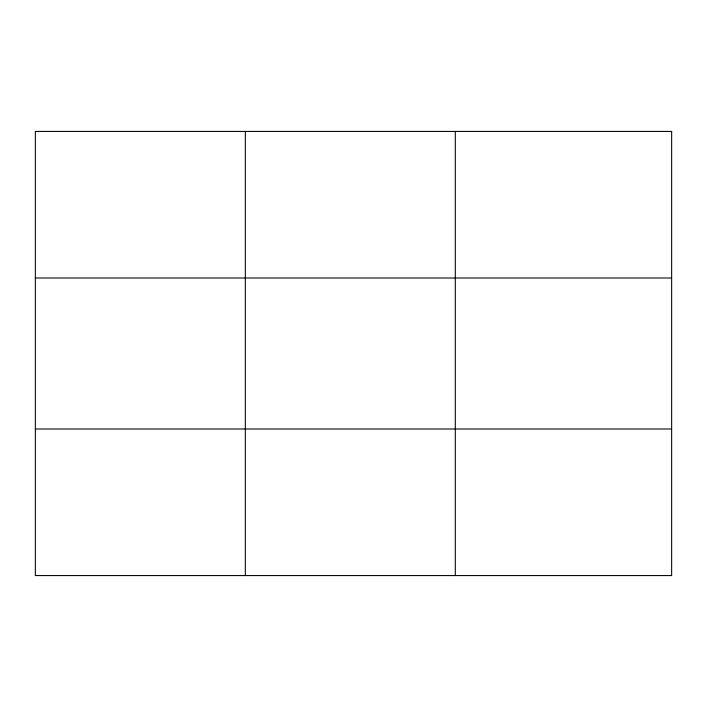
<?xml version="1.0" encoding="UTF-8"?>
<svg xmlns="http://www.w3.org/2000/svg" width="707" height="707" viewBox="0 0 707 707"><rect width="100%" height="100%" fill="white"/><g stroke="black" fill="none" stroke-linecap="round" stroke-linejoin="round"><path stroke-width="1.06" d="M245.329 131.431L245.329 575.569M455.308 131.431L455.308 575.569M35.35 278.001L671.65 278.001M35.35 428.999L671.65 428.999M671.65 131.431L671.65 575.569L35.35 575.569L35.35 131.431L671.65 131.431"/></g></svg>
